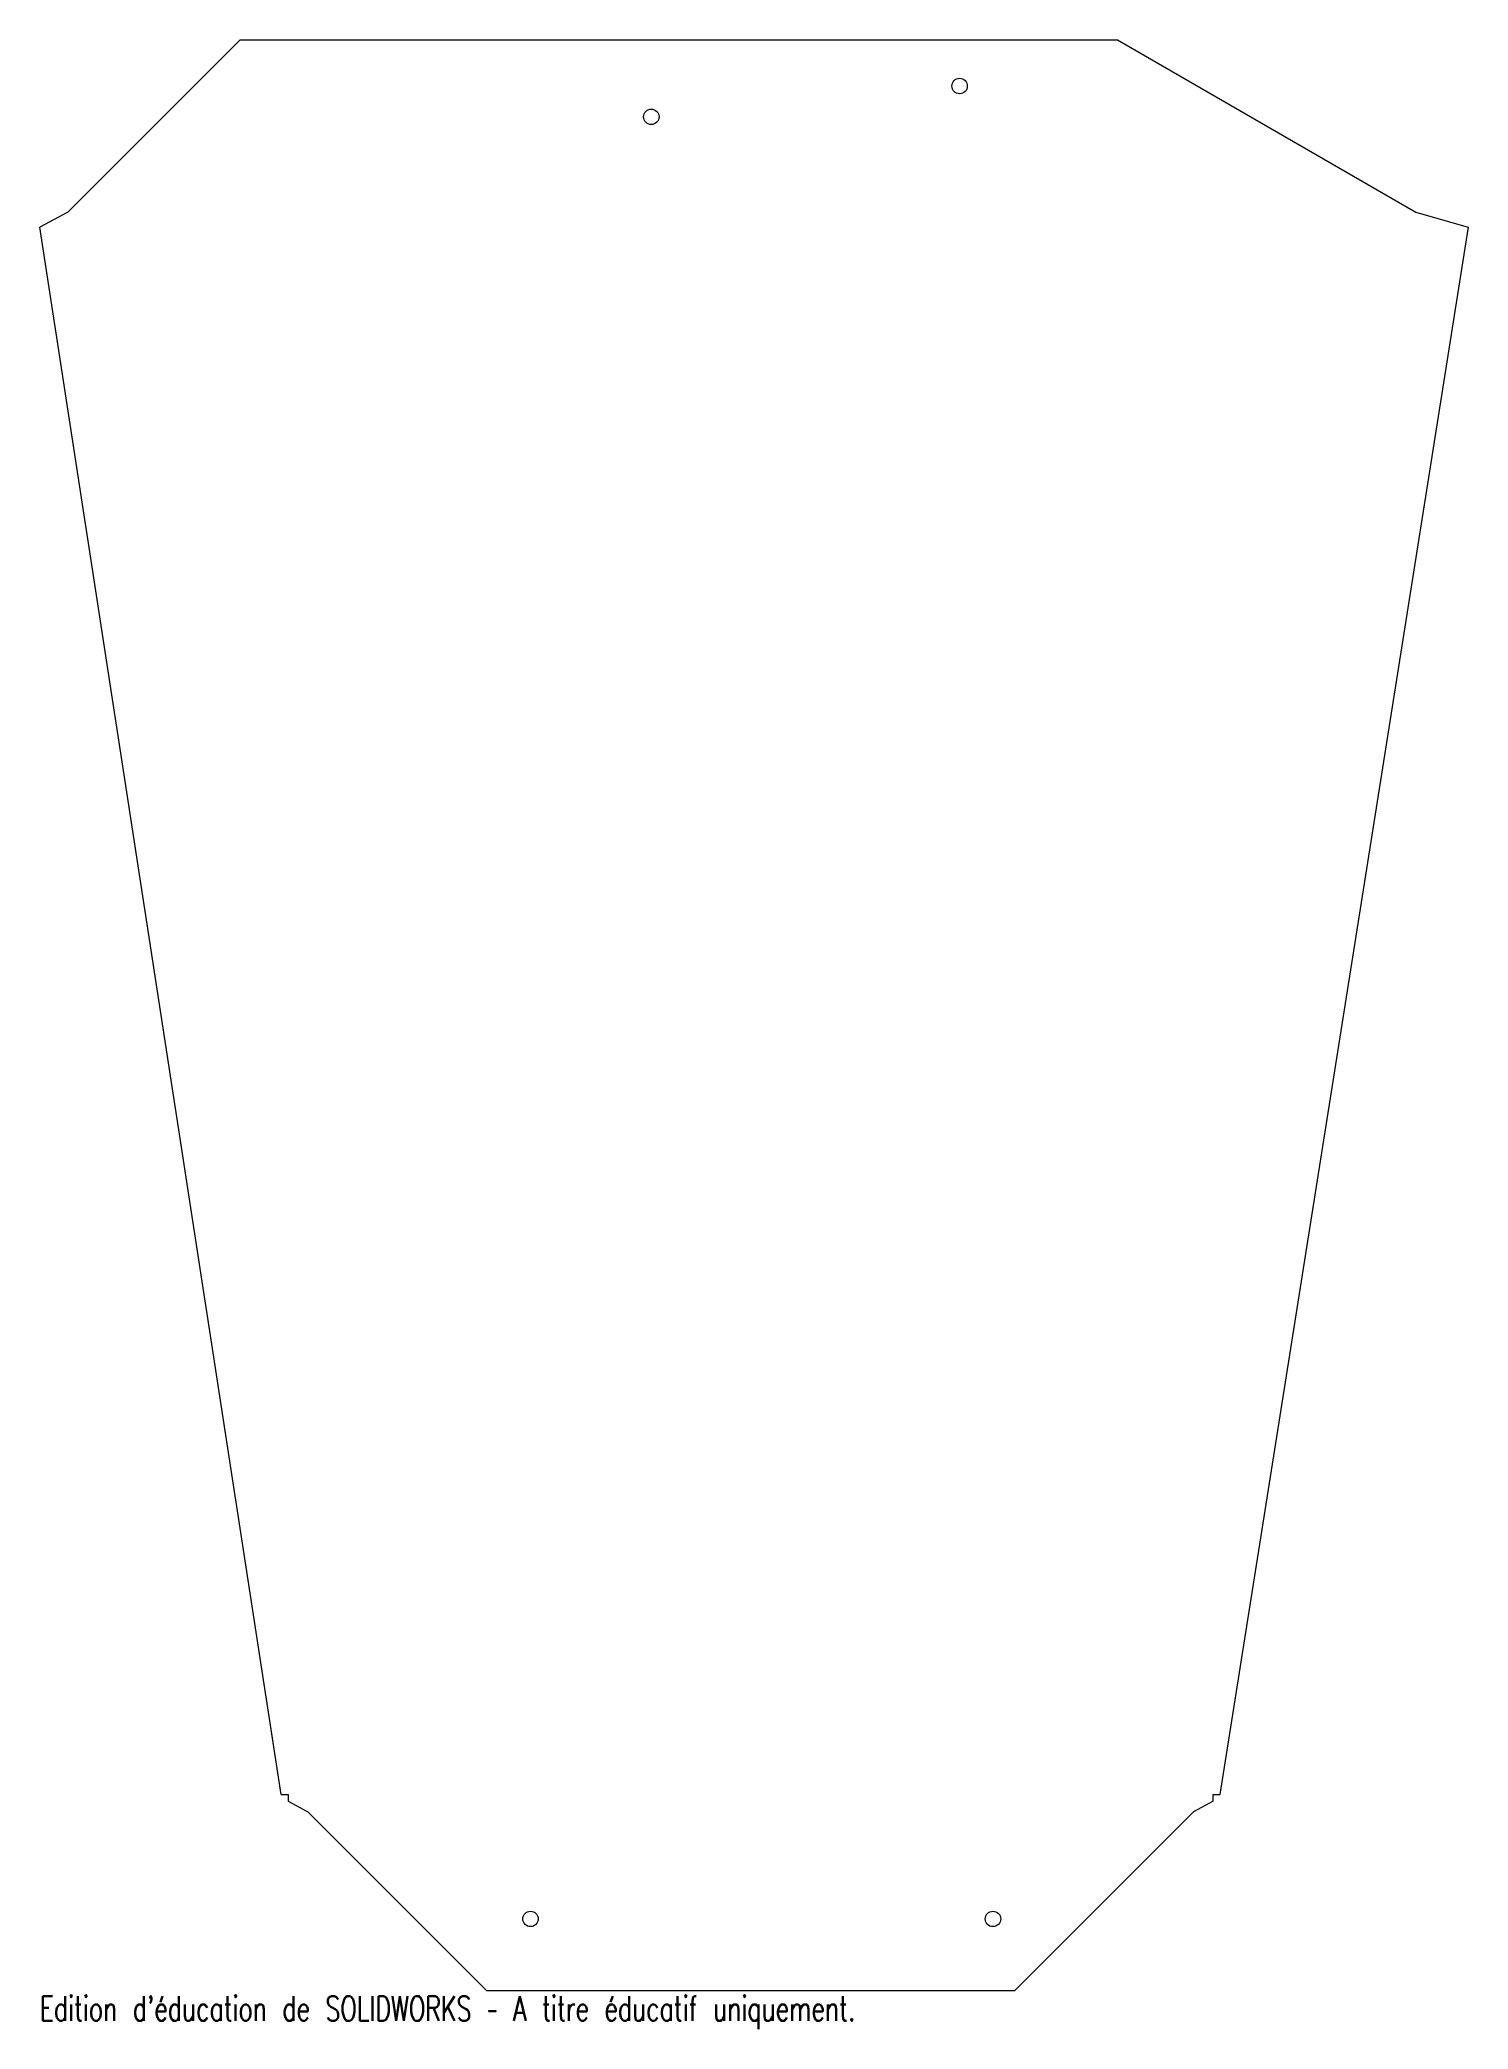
# Model space of a CAD drawing. Header units: millimetres. Extents: x -139 to 139, y -347 to 40.
import ezdxf

# ---------------------------------------------------------------- set-up
doc = ezdxf.new("R2010")
doc.units = ezdxf.units.MM
doc.styles.add('SLDTEXTSTYLE0', font='TXT', dxfattribs={"width": 0.7, "bigfont": 'bigfont'})

msp = doc.modelspace()

# ---------------------------------------------------------------- linework, layer by layer
at = {"color": 7, "linetype": 'Continuous', "lineweight": 15}
for p, q in [((-133.52, 6.48), (-100, 40)), ((-100, 40), (70.72, 40)), ((70.72, 40), (128.77, 6.48)), ((-133.52, 6.48), (-139, 3.57)), ((128.77, 6.48), (138.97, 3.57)), ((-92, -301.42), (-139, 3.57)), ((138.97, 3.57), (90.67, -301.42)), ((-92, -301.42), (-90.69, -301.42)), ((-90.69, -301.42), (-90.69, -302.73)), ((89.36, -301.42), (90.67, -301.42)), ((89.36, -302.73), (89.36, -301.42)), ((-90.69, -302.73), (-86.83, -304.83)), ((-52, -339.66), (-86.83, -304.83)), ((85.5, -304.83), (50.67, -339.66)), ((89.36, -302.73), (85.5, -304.83)), ((50.67, -339.66), (-52, -339.66))]:
    msp.add_line(p, q, dxfattribs=at)
for centre in [(40, 31), (-20, 25), (-43.51, -325.66), (46.49, -325.66)]:
    msp.add_circle(centre, 1.5, dxfattribs=at)

# ---------------------------------------------------------------- texts
at = {"color": 7, "linetype": 'Continuous', "insert": (-139, -340.68), "char_height": 4.8336, "attachment_point": 1, "style": 'SLDTEXTSTYLE0'}
msp.add_mtext("Edition d'éducation de SOLIDWORKS – A titre éducatif uniquement.", dxfattribs=at)

doc.saveas('drawing.dxf')
